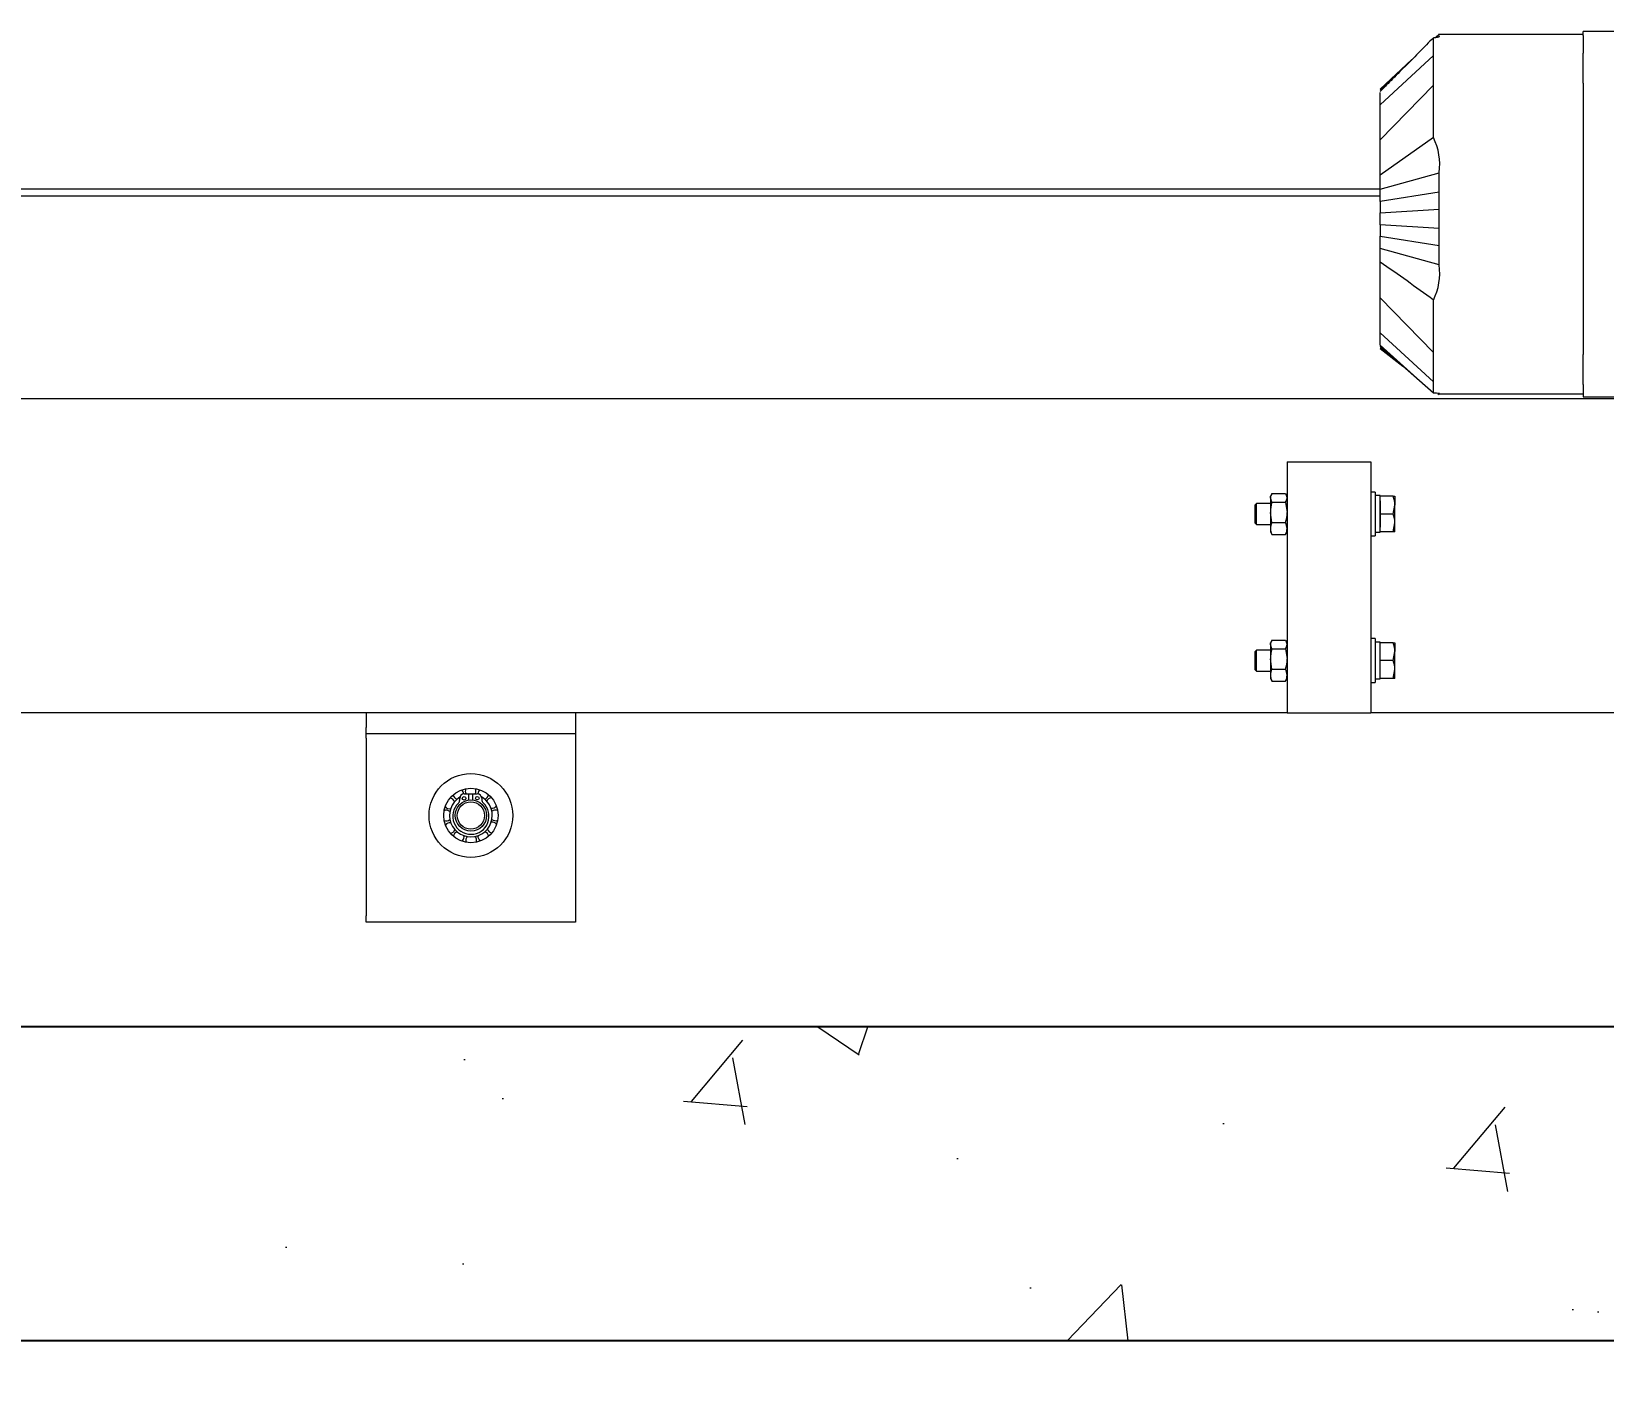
# Model space of a CAD drawing. Header units: millimetres. Extents: x -5 to 1510635, y -6 to 71285.
# Drawn here: x 1275436 to 1276187, y 6294 to 6945 of the extents above; entities that cross this region are included whole.
import ezdxf

# ---------------------------------------------------------------- set-up
doc = ezdxf.new("R2010")
doc.units = ezdxf.units.MM
doc.header["$LTSCALE"] = 1000
doc.linetypes.add('HIDDEN', pattern=[0.375, 0.25, -0.125])
for name, color, linetype in [('2', 42, 'Continuous'), ('COL', 2, 'Continuous'), ('MP-4', 4, 'HIDDEN'), ('MP-8', 8, 'Continuous')]:
    doc.layers.add(name, color=color, linetype=linetype)
doc.dimstyles.new('MPS2', dxfattribs={"dimscale": 100, "dimtxt": 3, "dimasz": 3, "dimexe": 1, "dimexo": 1, "dimgap": 1, "dimtad": 1, "dimzin": 12, "dimdsep": 46, "dimtxsty": 'Standard', "dimcen": 1, "dimclrd": 1, "dimclre": 1, "dimclrt": 7, "dimazin": 2, "dimtfac": 1, "dimtmove": 0, "dimatfit": 3, "dimfxl": 1, "dimarcsym": 0})

# ---------------------------------------------------------------- blocks, each defined once
blk = doc.blocks.new('176654998')
at = {"layer": 'MP-4', "linetype": 'Continuous', "lineweight": 15}
for p, q in [((1175.84, 73.35), (1175.84, 75.29)), ((1238.44, 75.29), (1175.84, 75.29)), ((1104.34, 63.73), (1104.34, 71.85)), ((1107.11, 74.07), (1105.44, 72.51)), ((1107.11, 73.79), (1105.83, 72.6)), ((1175.84, 73.79), (1106.81, 73.79)), ((1107.1, 73.63), (1107.1, 73.69)), ((1107.1, 73.31), (1107.1, 73.52)), ((1175.84, 73.35), (1175.84, 64.89)), ((1104.34, 63.73), (1078.94, 40.22)), ((1094.1, 61.93), (1078.94, 47.79)), ((1104.34, 49.64), (1104.34, 63.73)), ((1175.84, 50.59), (1175.84, 64.89)), ((1090.06, 57.85), (1078.94, 47.47)), ((1104.34, 49.64), (1078.94, 23.59)), ((1080.38, 48.08), (1078.94, 46.73)), ((1078.94, 40.22), (1078.94, 46.09)), ((1104.34, 29.73), (1104.34, 49.64)), ((1175.84, 50.59), (1175.84, 29.86)), ((1078.94, 23.59), (1078.94, 40.22)), ((1104.34, 24.6), (1078.94, 6.57)), ((1078.94, 10.97), (1078.94, 23.59)), ((1104.34, 24.6), (1104.34, 29.73)), ((1175.84, 29.86), (1175.84, -58.27)), ((1078.94, 6.57), (1078.94, 10.97)), ((1078.94, 0), (1107.1, 7.84)), ((1107.1, -1.5), (1107.1, 7.84)), ((1078.94, 0), (-505.56, 0)), ((1078.94, 0), (1078.94, 6.57)), ((-505.56, -3.2), (1078.94, -3.2)), ((1078.94, -5.86), (1078.94, 0)), ((1107.1, -1.5), (1078.94, -5.86)), ((1078.94, -5.86), (1078.94, -11.27)), ((1107.1, -9.53), (1107.1, -1.5)), ((1078.94, -11.27), (1107.1, -9.53)), ((1078.94, -17.14), (1078.94, -11.27)), ((1107.1, -18.88), (1107.1, -9.53)), ((1107.1, -18.88), (1078.94, -17.14)), ((1078.94, -17.14), (1078.94, -22.55)), ((1107.1, -26.91), (1107.1, -18.88)), ((1078.94, -22.55), (1107.1, -26.91)), ((1078.94, -28.41), (1078.94, -22.55)), ((1107.1, -36.25), (1078.94, -28.41)), ((1078.94, -34.98), (1078.94, -28.41)), ((1107.1, -36.25), (1107.1, -26.91)), ((1078.94, -39.39), (1078.94, -34.98)), ((1078.94, -52), (1078.94, -39.39)), ((1104.34, -78.05), (1078.94, -52)), ((1078.94, -68.63), (1078.94, -52)), ((1104.34, -58.14), (1104.34, -53.01)), ((1104.34, -78.05), (1104.34, -58.14)), ((1175.84, -58.27), (1175.84, -79)), ((1104.34, -92.14), (1078.94, -68.63)), ((1078.94, -74.5), (1078.94, -68.63)), ((1104.34, -97.46), (1078.94, -74.5)), ((1104.34, -97.53), (1078.94, -75.05)), ((1080.09, -76.06), (1078.94, -75.14)), ((1078.94, -75.88), (1087.41, -82.54)), ((1078.94, -76.21), (1089.77, -84.63)), ((1104.34, -92.14), (1104.34, -78.05)), ((1175.84, -93.3), (1175.84, -79)), ((1104.34, -97.46), (1104.34, -92.14)), ((1106.42, -97.59), (1107.04, -98.07)), ((1106.53, -97.59), (1107.05, -98)), ((1107.33, -97.65), (1107.33, -97.65)), ((1107.33, -97.65), (1107.33, -97.65)), ((1175.84, -93.3), (1175.84, -98.96)), ((1419.44, -100.2), (-505.56, -100.2)), ((1106.7, -97.81), (1175.84, -97.81)), ((1106.98, -97.73), (1107.04, -97.7)), ((1107.04, -97.7), (1107.33, -97.67)), ((1175.84, -98.96), (1175.84, -99.31)), ((1175.84, -99.31), (1395.94, -99.31)), ((1034.44, -130.2), (1040.44, -130.2)), ((1034.44, -130.2), (1034.44, -250.2)), ((1040.44, -130.2), (1068.44, -130.2)), ((1068.44, -130.2), (1074.44, -130.2)), ((1074.44, -130.2), (1074.44, -250.2)), ((1019.74, -150.2), (1018.94, -151)), ((1019.74, -160.2), (1019.74, -150.2)), ((1026.44, -150.2), (1019.74, -150.2)), ((1026.97, -145.79), (1026.44, -146.7)), ((1026.44, -147.49), (1026.44, -146.7)), ((1027.2, -149.55), (1026.44, -147.49)), ((1026.44, -147.49), (1026.44, -154.43)), ((1027.2, -145.42), (1033.69, -145.42)), ((1027.2, -149.55), (1033.69, -149.55)), ((1033.69, -145.42), (1034.44, -147.49)), ((1033.69, -149.55), (1034.44, -154.43)), ((1034.44, -146.7), (1033.92, -145.78)), ((1076.44, -144.7), (1074.44, -144.7)), ((1076.44, -144.7), (1076.44, -165.7)), ((1078.94, -146.4), (1076.44, -146.4)), ((1078.94, -146.4), (1078.94, -146.7)), ((1078.94, -155.2), (1078.94, -146.7)), ((1085.19, -146.7), (1078.94, -146.7)), ((1078.94, -148.98), (1078.94, -161.42)), ((1085.19, -146.7), (1085.94, -146.7)), ((1085.94, -146.7), (1085.94, -150.95)), ((1018.94, -151), (1018.94, -159.4)), ((1027.2, -159.32), (1026.44, -154.43)), ((1026.44, -154.43), (1026.44, -162.15)), ((1078.94, -163.7), (1078.94, -155.2)), ((1085.19, -155.2), (1078.94, -155.2)), ((1085.19, -155.2), (1085.94, -150.95)), ((1085.94, -159.45), (1085.94, -150.95)), ((1018.94, -159.4), (1019.74, -160.2)), ((1019.74, -160.2), (1026.44, -160.2)), ((1026.44, -162.15), (1026.44, -163.7)), ((1026.44, -163.7), (1026.97, -164.61)), ((1027.2, -159.32), (1033.69, -159.32)), ((1027.2, -164.98), (1033.69, -164.98)), ((1033.69, -164.98), (1033.83, -164.57)), ((1033.92, -164.62), (1034.44, -163.7)), ((1076.44, -163.95), (1078.94, -163.95)), ((1085.19, -163.7), (1078.94, -163.7)), ((1078.94, -163.7), (1078.94, -163.95)), ((1085.19, -163.7), (1085.94, -159.45)), ((1085.94, -163.7), (1085.19, -163.7)), ((1085.94, -163.7), (1085.94, -159.45)), ((1074.44, -165.7), (1076.44, -165.7)), ((1026.97, -215.79), (1026.44, -216.7)), ((1026.44, -217.49), (1026.44, -216.7)), ((1027.2, -219.55), (1026.44, -217.49)), ((1026.44, -217.49), (1026.44, -224.43)), ((1027.2, -215.42), (1033.69, -215.42)), ((1033.69, -215.42), (1034.44, -217.49)), ((1034.44, -216.7), (1033.92, -215.78)), ((1076.44, -214.7), (1074.44, -214.7)), ((1076.44, -214.7), (1076.44, -235.7)), ((1078.94, -216.4), (1076.44, -216.4)), ((1078.94, -216.7), (1078.94, -216.4)), ((1078.94, -225.2), (1078.94, -216.7)), ((1085.19, -216.7), (1078.94, -216.7)), ((1085.19, -216.7), (1085.94, -216.7)), ((1085.94, -216.7), (1085.94, -220.95)), ((1019.74, -220.2), (1018.94, -221)), ((1018.94, -221), (1018.94, -229.4)), ((1019.74, -230.2), (1019.74, -220.2)), ((1026.44, -220.2), (1019.74, -220.2)), ((1027.2, -229.32), (1026.44, -224.43)), ((1026.44, -224.43), (1026.44, -232.15)), ((1027.2, -219.55), (1033.69, -219.55)), ((1033.69, -219.55), (1034.44, -224.43)), ((1078.94, -231.42), (1078.94, -218.98)), ((1078.94, -233.7), (1078.94, -225.2)), ((1085.19, -225.2), (1078.94, -225.2)), ((1085.19, -225.2), (1085.94, -220.95)), ((1085.94, -229.45), (1085.94, -220.95)), ((1018.94, -229.4), (1019.74, -230.2)), ((1019.74, -230.2), (1026.44, -230.2)), ((1026.44, -232.15), (1026.44, -233.7)), ((1027.2, -229.32), (1033.69, -229.32)), ((1085.19, -233.7), (1085.94, -229.45)), ((1085.94, -233.7), (1085.94, -229.45)), ((1026.44, -233.7), (1026.97, -234.61)), ((1027.2, -234.98), (1033.69, -234.98)), ((1033.69, -234.98), (1033.83, -234.57)), ((1033.92, -234.62), (1034.44, -233.7)), ((1074.44, -235.7), (1076.44, -235.7)), ((1076.44, -233.95), (1078.94, -233.95)), ((1085.19, -233.7), (1078.94, -233.7)), ((1078.94, -233.95), (1078.94, -233.7)), ((1085.94, -233.7), (1085.19, -233.7)), ((1034.44, -250.2), (254.44, -250.2)), ((594.44, -250.2), (594.44, -257.2)), ((694.44, -250.2), (694.44, -257.2)), ((1034.44, -250.2), (1040.44, -250.2)), ((1040.44, -250.2), (1068.44, -250.2)), ((1068.44, -250.2), (1074.44, -250.2)), ((1794.44, -250.2), (1074.44, -250.2)), ((594.44, -260.2), (594.44, -257.2)), ((694.44, -260.2), (594.44, -260.2)), ((594.44, -262.2), (594.44, -260.2)), ((594.44, -262.2), (594.44, -347.2)), ((694.44, -257.2), (694.44, -260.2)), ((694.44, -260.2), (694.44, -262.2)), ((694.44, -262.2), (694.44, -347.2)), ((639.1, -291.78), (639.09, -291.05)), ((641.16, -288.92), (643.26, -288.9)), ((643.26, -288.9), (643.3, -291.79)), ((645.36, -288.87), (647.46, -288.84)), ((645.4, -291.76), (645.36, -288.87)), ((649.59, -290.91), (649.59, -291.64)), ((594.44, -350.2), (594.44, -347.2)), ((694.44, -350.2), (594.44, -350.2)), ((694.44, -347.2), (694.44, -350.2))]:
    blk.add_line(p, q, dxfattribs=at)
for centre, radius in [((644.44, -299.2), 20), ((644.44, -299.2), 13), ((644.44, -299.2), 7.5), ((644.44, -299.2), 6.5), ((641.19, -291.02), 0.85), ((647.49, -290.94), 0.85)]:
    blk.add_circle(centre, radius, dxfattribs=at)
for centre, radius, start, end in [((1079.14, 11.85), 28.24, 351.84589, 26.84438), ((586.19, -755.97), 873.29, 53.60559, 55.64943), ((1079.17, -40.26), 28.21, 333.13693, 8.17281), ((1104.49, -131.76), 34.23, 85.24099, 90.24342), ((1030.02, -147.63), 3.57, 141.8811, 177.67557), ((1043.58, -154.59), 17.14, 162.87273, 179.46868), ((1030.87, -147.34), 3.57, 321.8811, 357.67557), ((1072.83, -151.1), 13.11, 0.65275, 19.60341), ((1017.31, -154.28), 17.14, 342.87273, 359.46868), ((1072.83, -159.6), 13.11, 0.65275, 19.60341), ((1032.72, -162.32), 6.27, 151.47604, 178.45495), ((1032.72, -161.98), 6.28, 181.55873, 208.51028), ((1030.02, -162.77), 3.57, 210.5639, 218.1189), ((1028.17, -162.32), 6.27, 1.54505, 28.52396), ((1028.17, -161.98), 6.28, 331.48972, 358.44127), ((1030.02, -217.63), 3.57, 141.8811, 177.67557), ((1030.87, -217.34), 3.57, 321.8811, 357.67557), ((1072.83, -221.1), 13.11, 0.65275, 19.60341), ((1043.58, -224.59), 17.14, 162.87273, 179.46868), ((1017.31, -224.28), 17.14, 342.87273, 359.46868), ((1072.83, -229.6), 13.11, 0.65275, 19.60341), ((1032.72, -232.32), 6.27, 151.47604, 178.45495), ((1032.72, -231.98), 6.28, 181.55873, 208.51028), ((1028.17, -232.32), 6.27, 1.54505, 28.52396), ((1028.17, -231.98), 6.28, 331.48972, 358.44127), ((1030.02, -232.77), 3.57, 210.5639, 218.1189), ((644.44, -299.2), 10.22, 121.09784, 0), ((634.19, -293.46), 2.54, 18.66614, 84.90035), ((638.53, -289.05), 2.54, 186.06775, 252.30196), ((637, -291.8), 2.1, 313.89425, 0.75915), ((641.19, -291.02), 2.1, 90.75915, 180.75915), ((638.53, -289.05), 2.54, 2.70095, 54.35015), ((644.29, -287.45), 2.54, 156.61795, 214.95526), ((644.44, -299.2), 10.22, 84.86219, 96.65611), ((644.29, -287.45), 2.54, 326.56304, 0), ((644.29, -287.45), 2.54, 0, 24.90035), ((647.49, -290.94), 2.1, 0.75915, 90.75915), ((650.28, -289), 2.54, 126.06775, 176.67078), ((644.44, -299.2), 10.22, 0, 60.42047), ((651.69, -291.61), 2.1, 180.75915, 227.62405), ((650.28, -289), 2.54, 288.11594, 354.35015), ((654.54, -293.19), 2.54, 96.61795, 162.85216), ((632.69, -299.24), 2.54, 48.11594, 114.35015), ((634.19, -293.46), 2.54, 216.61795, 282.85216), ((644.45, -299.55), 8.65, 133.89425, 47.62405), ((654.54, -293.19), 2.54, 258.66614, 324.90035), ((656.19, -299.16), 2.54, 66.06775, 132.30196), ((632.69, -299.24), 2.54, 246.06775, 312.30196), ((634.35, -305.21), 2.54, 78.66614, 144.90035), ((634.35, -305.21), 2.54, 276.61795, 342.85216), ((638.61, -309.4), 2.54, 108.11594, 174.35015), ((650.36, -309.35), 2.54, 6.06775, 72.30196), ((654.7, -304.94), 2.54, 198.66614, 264.90035), ((654.7, -304.94), 2.54, 36.61795, 102.85216), ((656.19, -299.16), 2.54, 228.11594, 294.35015), ((638.61, -309.4), 2.54, 306.06775, 0), ((638.61, -309.4), 2.54, 0, 12.30196), ((644.6, -310.95), 2.54, 138.66614, 204.90035), ((644.6, -310.95), 2.54, 0, 42.85216), ((644.6, -310.95), 2.54, 336.61795, 0), ((650.36, -309.35), 2.54, 168.11594, 234.35015)]:
    blk.add_arc(centre, radius, start, end, dxfattribs=at)
for points, knots in [([(1104.34, 72.28), (1102.16, 70.07), (1097.86, 65.73), (1092.53, 60.35), (1088.22, 56), (1085.08, 52.83), (1082.3, 50.03), (1080.33, 48.03), (1079.31, 47), (1078.94, 46.64)], [0, 0, 0, 0, 0.259661, 0.510392, 0.630793, 0.768442, 0.880685, 0.957804, 1, 1, 1, 1]), ([(1104.34, 72.28), (1104.46, 72.3), (1104.68, 72.33), (1104.98, 72.37), (1105.32, 72.43), (1105.67, 72.49), (1106.16, 72.59), (1106.66, 72.71), (1107.07, 72.86), (1107.23, 72.95), (1107.28, 73), (1107.28, 73)], [0, 0, 0, 0, 0.0388518, 0.0777998, 0.1167455, 0.1784859, 0.2407368, 0.3713157, 0.505016, 0.6366675, 0.6457897, 0.6457897, 0.6457897, 0.6457897])]:
    blk.add_open_spline(points, degree=3, knots=knots, dxfattribs=at)
blk = doc.blocks.new('*D124')
at = {"layer": '2', "color": 1, "linetype": 'ByBlock', "lineweight": -2, "transparency": 16777216}
for p, q in [((1271995.63, 6409.49), (1271995.63, 5277.76)), ((1276995.63, 6409.49), (1276995.63, 5277.76)), ((1272175.63, 5337.76), (1276815.63, 5337.76))]:
    blk.add_line(p, q, dxfattribs=at)
at = {"layer": '2', "color": 1, "linetype": 'ByBlock', "transparency": 16777216}
for points in [[(1272175.63, 5367.76), (1272175.63, 5307.76), (1271995.63, 5337.76)], [(1276815.63, 5367.76), (1276815.63, 5307.76), (1276995.63, 5337.76)]]:
    blk.add_solid(points, dxfattribs=at)
at = {"layer": 'DEFPOINTS', "color": 0, "linetype": 'ByBlock', "transparency": 16777216}
for p in [(1271995.63, 6469.49), (1276995.63, 6469.49), (1276995.63, 5337.76)]:
    blk.add_point(p, dxfattribs=at)
at = {"layer": '2', "color": 7, "linetype": 'ByBlock', "transparency": 16777216, "insert": (1274495.63, 5487.76), "char_height": 180, "attachment_point": 5}
blk.add_mtext('5000{\\H126.000000;±5}', dxfattribs=at)

msp = doc.modelspace()

# ---------------------------------------------------------------- hatches: boundary and pattern name
at = {"layer": 'MP-8', "lineweight": 5}
h = msp.add_hatch(dxfattribs=at)
h.set_pattern_fill('AR-CONC', color=256, scale=2, style=0)
h.set_pattern_definition([(50, (0, 0), (364.36934, -31.87817), [38.1, -419.1]), (355, (0, 0), (-70.48565, 382.11329), [30.48, -335.28]), (100.451, (30.36, -2.66), (293.885, 350.23338), [32.38, -356.18]), (46.1842, (0, 101.6), (542.15808, -84.08466), [57.15, -628.65]), (96.6356, (45.2, 94.6), (474.80847, 494.85111), [48.57, -534.27]), (351.184, (0, 101.6), (474.8092, 494.85024), [45.72, -502.92]), (21, (50.8, 76.2), (303.22976, -204.53104), [38.1, -419.1]), (326, (50.8, 76.2), (123.60406, 368.37593), [30.48, -335.28]), (71.4514, (76.07, 59.16), (426.83298, 163.84572), [32.38, -356.18]), (37.5, (0, 0), (6.177207, 169.110078), [0, -331.216, 0, -340.36, 0, -336.55]), (7.5, (0, 0), (133.639325, 200.36115), [0, -194.056, 0, -323.596, 0, -128.27]), (327.5, (-113.28, 0), (271.18119, -11.457488), [0, -127, 0, -396.24, 0, -525.78]), (317.5, (-164.08, 0), (296.258363, 50.85298), [0, -165.1, 0, -263.144, 0, -373.38])])
h.paths.add_polyline_path([(1276995.626, 6469.491), (1271995.626, 6469.491), (1271995.626, 6769.491), (1271755.594, 6769.491), (1271755.594, 6319.491), (1277256.958, 6319.491), (1277256.958, 6769.491), (1276995.626, 6769.491)])

# ---------------------------------------------------------------- linework, layer by layer
at = {"layer": 'MP-8', "linetype": 'ByBlock'}
for p, q in [((1276995.626, 6469.491), (1271995.626, 6469.491)), ((1277256.958, 6319.491), (1271755.594, 6319.491))]:
    msp.add_line(p, q, dxfattribs=at)

# ---------------------------------------------------------------- block references
at = {"layer": 'COL', "linetype": 'ByBlock'}
msp.add_blockref('176654998', (1275001.181, 6869.691), dxfattribs=at)

# ---------------------------------------------------------------- dimensions: what is measured, and where the dimension line sits
at = {"layer": '2', "color": 253, "linetype": 'ByBlock'}
dim = msp.add_linear_dim(base=(1276995.626, 5337.763), p1=(1271995.626, 6469.491), p2=(1276995.626, 6469.491), dimstyle='MPS2', override={"dimscale": 60, "dimtol": 1, "dimtp": 5, "dimtm": 5, "dimtfac": 0.7}, dxfattribs=at)
dim.commit()
dim.dimension.update_dxf_attribs({"geometry": '*D124', "text_midpoint": (1274495.626, 5487.763)})

doc.saveas('drawing.dxf')
